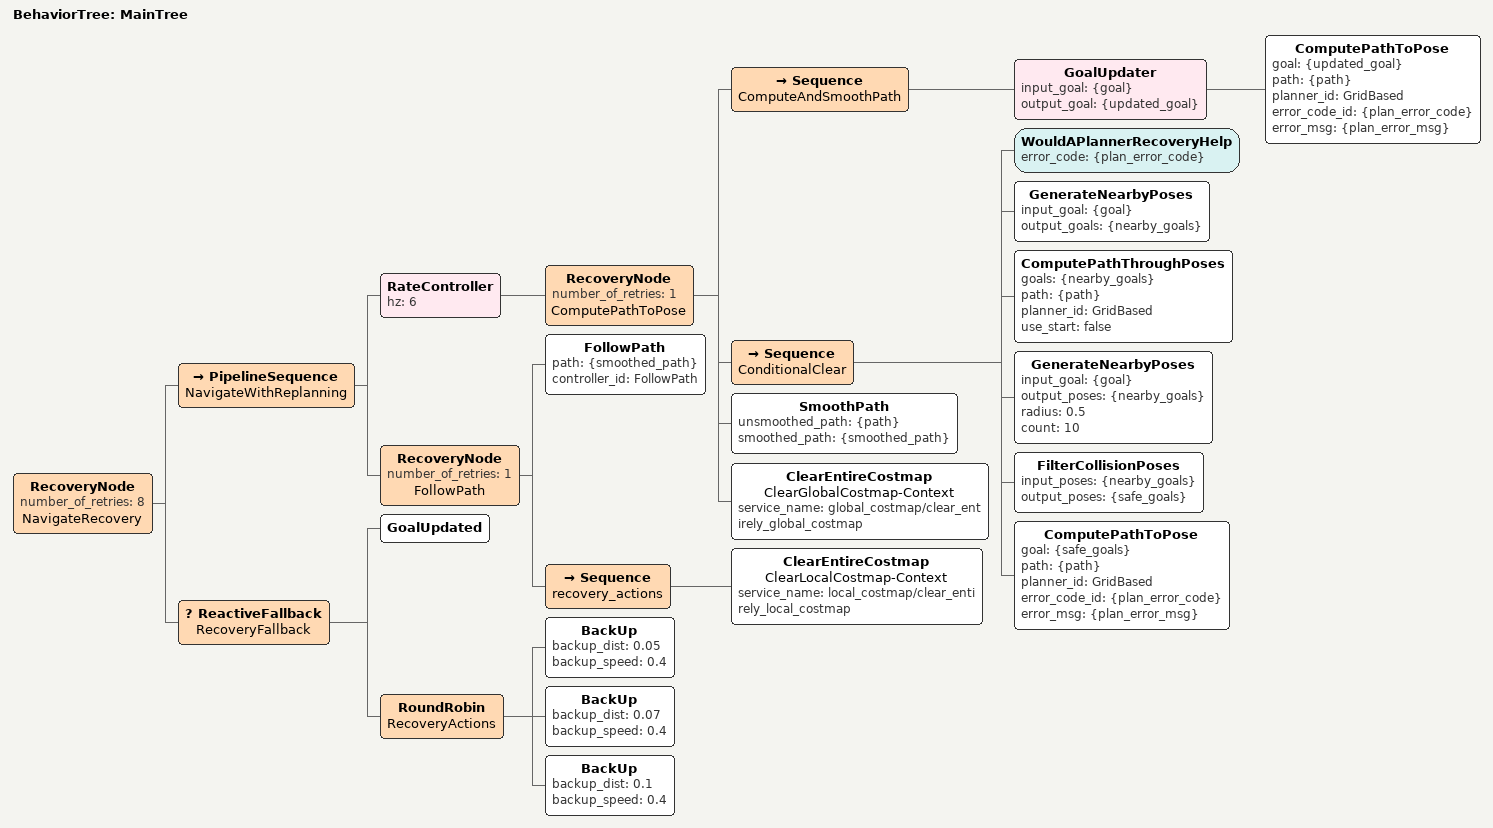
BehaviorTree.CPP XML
<root main_tree_to_execute="MainTree">
  <BehaviorTree ID="MainTree">
    <RecoveryNode number_of_retries="8" name="NavigateRecovery">
      <PipelineSequence name="NavigateWithReplanning">
        <RateController hz="6">
                <RecoveryNode number_of_retries="1" name="ComputePathToPose">
                    <Sequence name="ComputeAndSmoothPath">
                        <GoalUpdater input_goal="{goal}" output_goal="{updated_goal}">
                            <ComputePathToPose goal="{updated_goal}" path="{path}"
                               planner_id="GridBased"
                               error_code_id="{plan_error_code}"
                               error_msg="{plan_error_msg}"/>
                        </GoalUpdater>
                    </Sequence>
                        <Sequence name="ConditionalClear">
                        <WouldAPlannerRecoveryHelp error_code="{plan_error_code}"/>
                        <GenerateNearbyPoses input_goal="{goal}" output_goals="{nearby_goals}"/>
                        <ComputePathThroughPoses goals="{nearby_goals}" path="{path}"
                                                planner_id="GridBased"
                                                use_start="false"/>
                        <GenerateNearbyPoses input_goal="{goal}" output_poses="{nearby_goals}" radius="0.5" count="10"/>
                        <FilterCollisionPoses input_poses="{nearby_goals}" output_poses="{safe_goals}"/>
                        <ComputePathToPose goal="{safe_goals}" path="{path}"
                               planner_id="GridBased"
                               error_code_id="{plan_error_code}"
                               error_msg="{plan_error_msg}"/>
                    </Sequence>
                        <SmoothPath unsmoothed_path="{path}" smoothed_path="{smoothed_path}"/>
                    <ClearEntireCostmap name="ClearGlobalCostmap-Context" service_name="global_costmap/clear_entirely_global_costmap"/>
                </RecoveryNode>
                </RateController>
                <RecoveryNode number_of_retries="1" name="FollowPath">
                <FollowPath path="{smoothed_path}" controller_id="FollowPath"/>
                <Sequence name="recovery_actions">
                    <ClearEntireCostmap name="ClearLocalCostmap-Context" service_name="local_costmap/clear_entirely_local_costmap"/>
                </Sequence>
                </RecoveryNode>
            </PipelineSequence>
            <ReactiveFallback name="RecoveryFallback">
                <GoalUpdated/>
                <RoundRobin name="RecoveryActions">
          <BackUp backup_dist="0.05" backup_speed="0.4"/>
          <BackUp backup_dist="0.07" backup_speed="0.4"/>
          <BackUp backup_dist="0.1" backup_speed="0.4"/>
        </RoundRobin>
      </ReactiveFallback>
    </RecoveryNode>
  </BehaviorTree>
</root>
